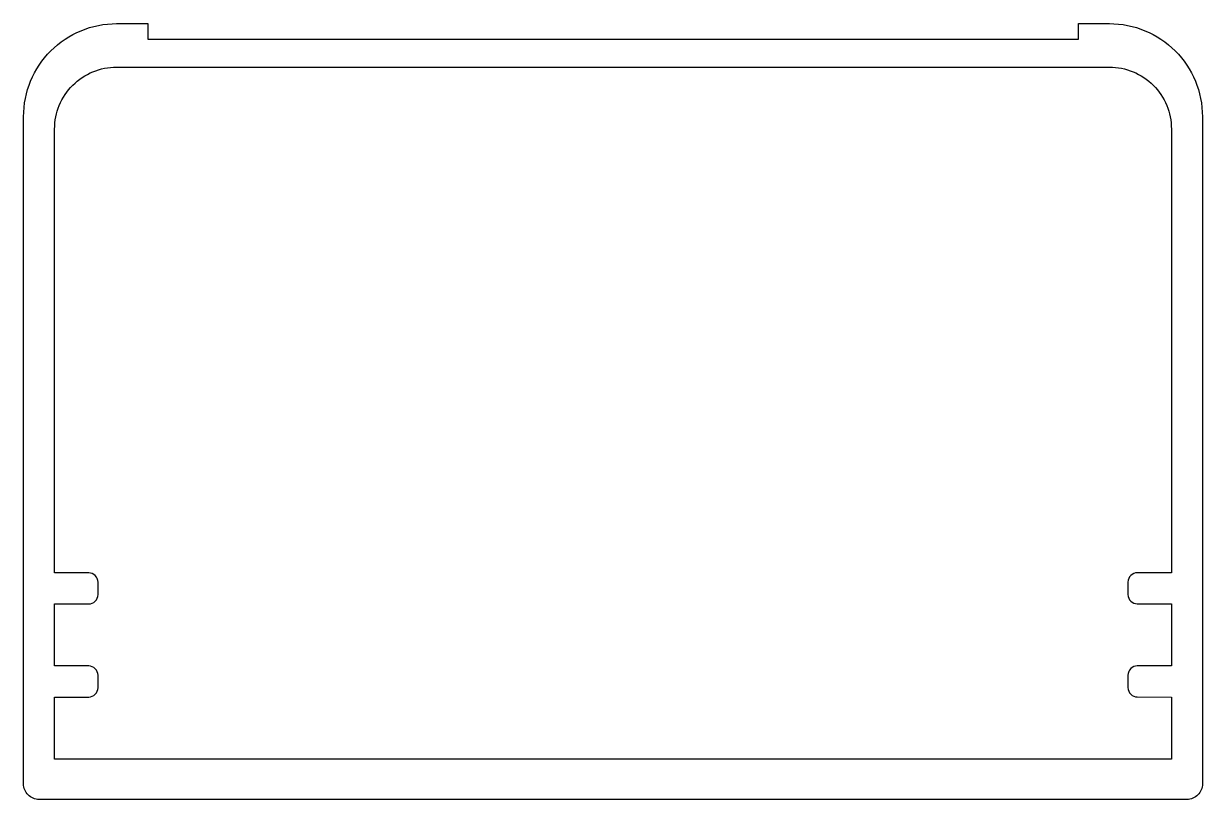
# Model space of a CAD drawing. Extents: x 236.9 to 274.9, y 245 to 270.
import ezdxf

# ---------------------------------------------------------------- set-up
doc = ezdxf.new("R2010")
doc.units = 0
doc.layers.add('ANA', color=220, linetype='CONTINUOUS')

msp = doc.modelspace()

# ---------------------------------------------------------------- linework, layer by layer
at = {"layer": 'ANA'}
for points in [[(236.933, 266.96, -0.414214), (239.933, 269.96), (240.933, 269.96), (240.933, 269.46), (270.933, 269.46), (270.933, 269.96), (271.933, 269.96, -0.414214), (274.933, 266.96), (274.933, 245.46, -0.414214), (274.433, 244.96), (237.433, 244.96, -0.414214), (236.933, 245.46)], [(273.933, 248.26), (273.933, 246.26), (237.933, 246.26), (237.933, 248.26), (239.033, 248.26, 0.414214), (239.333, 248.56), (239.333, 248.96, 0.414214), (239.033, 249.26), (237.933, 249.26), (237.933, 251.26), (239.033, 251.26, 0.414214), (239.333, 251.56), (239.333, 251.96, 0.414214), (239.033, 252.26), (237.933, 252.26), (237.933, 266.56, -0.414214), (239.933, 268.56), (271.933, 268.56, -0.414214), (273.933, 266.56), (273.933, 252.26), (272.833, 252.262, 0.414214), (272.533, 251.962), (272.533, 251.562, 0.414214), (272.833, 251.262), (273.933, 251.26), (273.933, 249.26), (272.833, 249.262, 0.414214), (272.533, 248.962), (272.533, 248.562, 0.414214), (272.833, 248.262)]]:
    msp.add_lwpolyline(points, format="xyb", close=True, dxfattribs=at)

doc.saveas('drawing.dxf')
